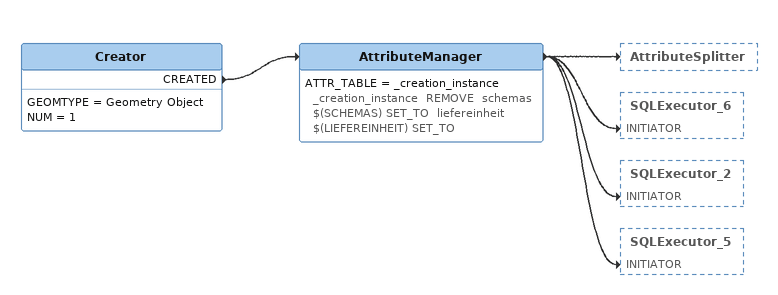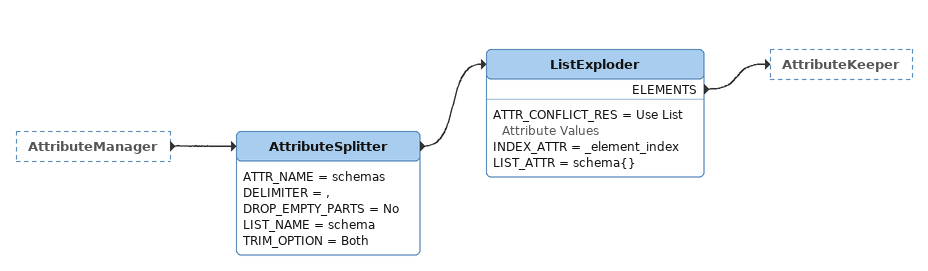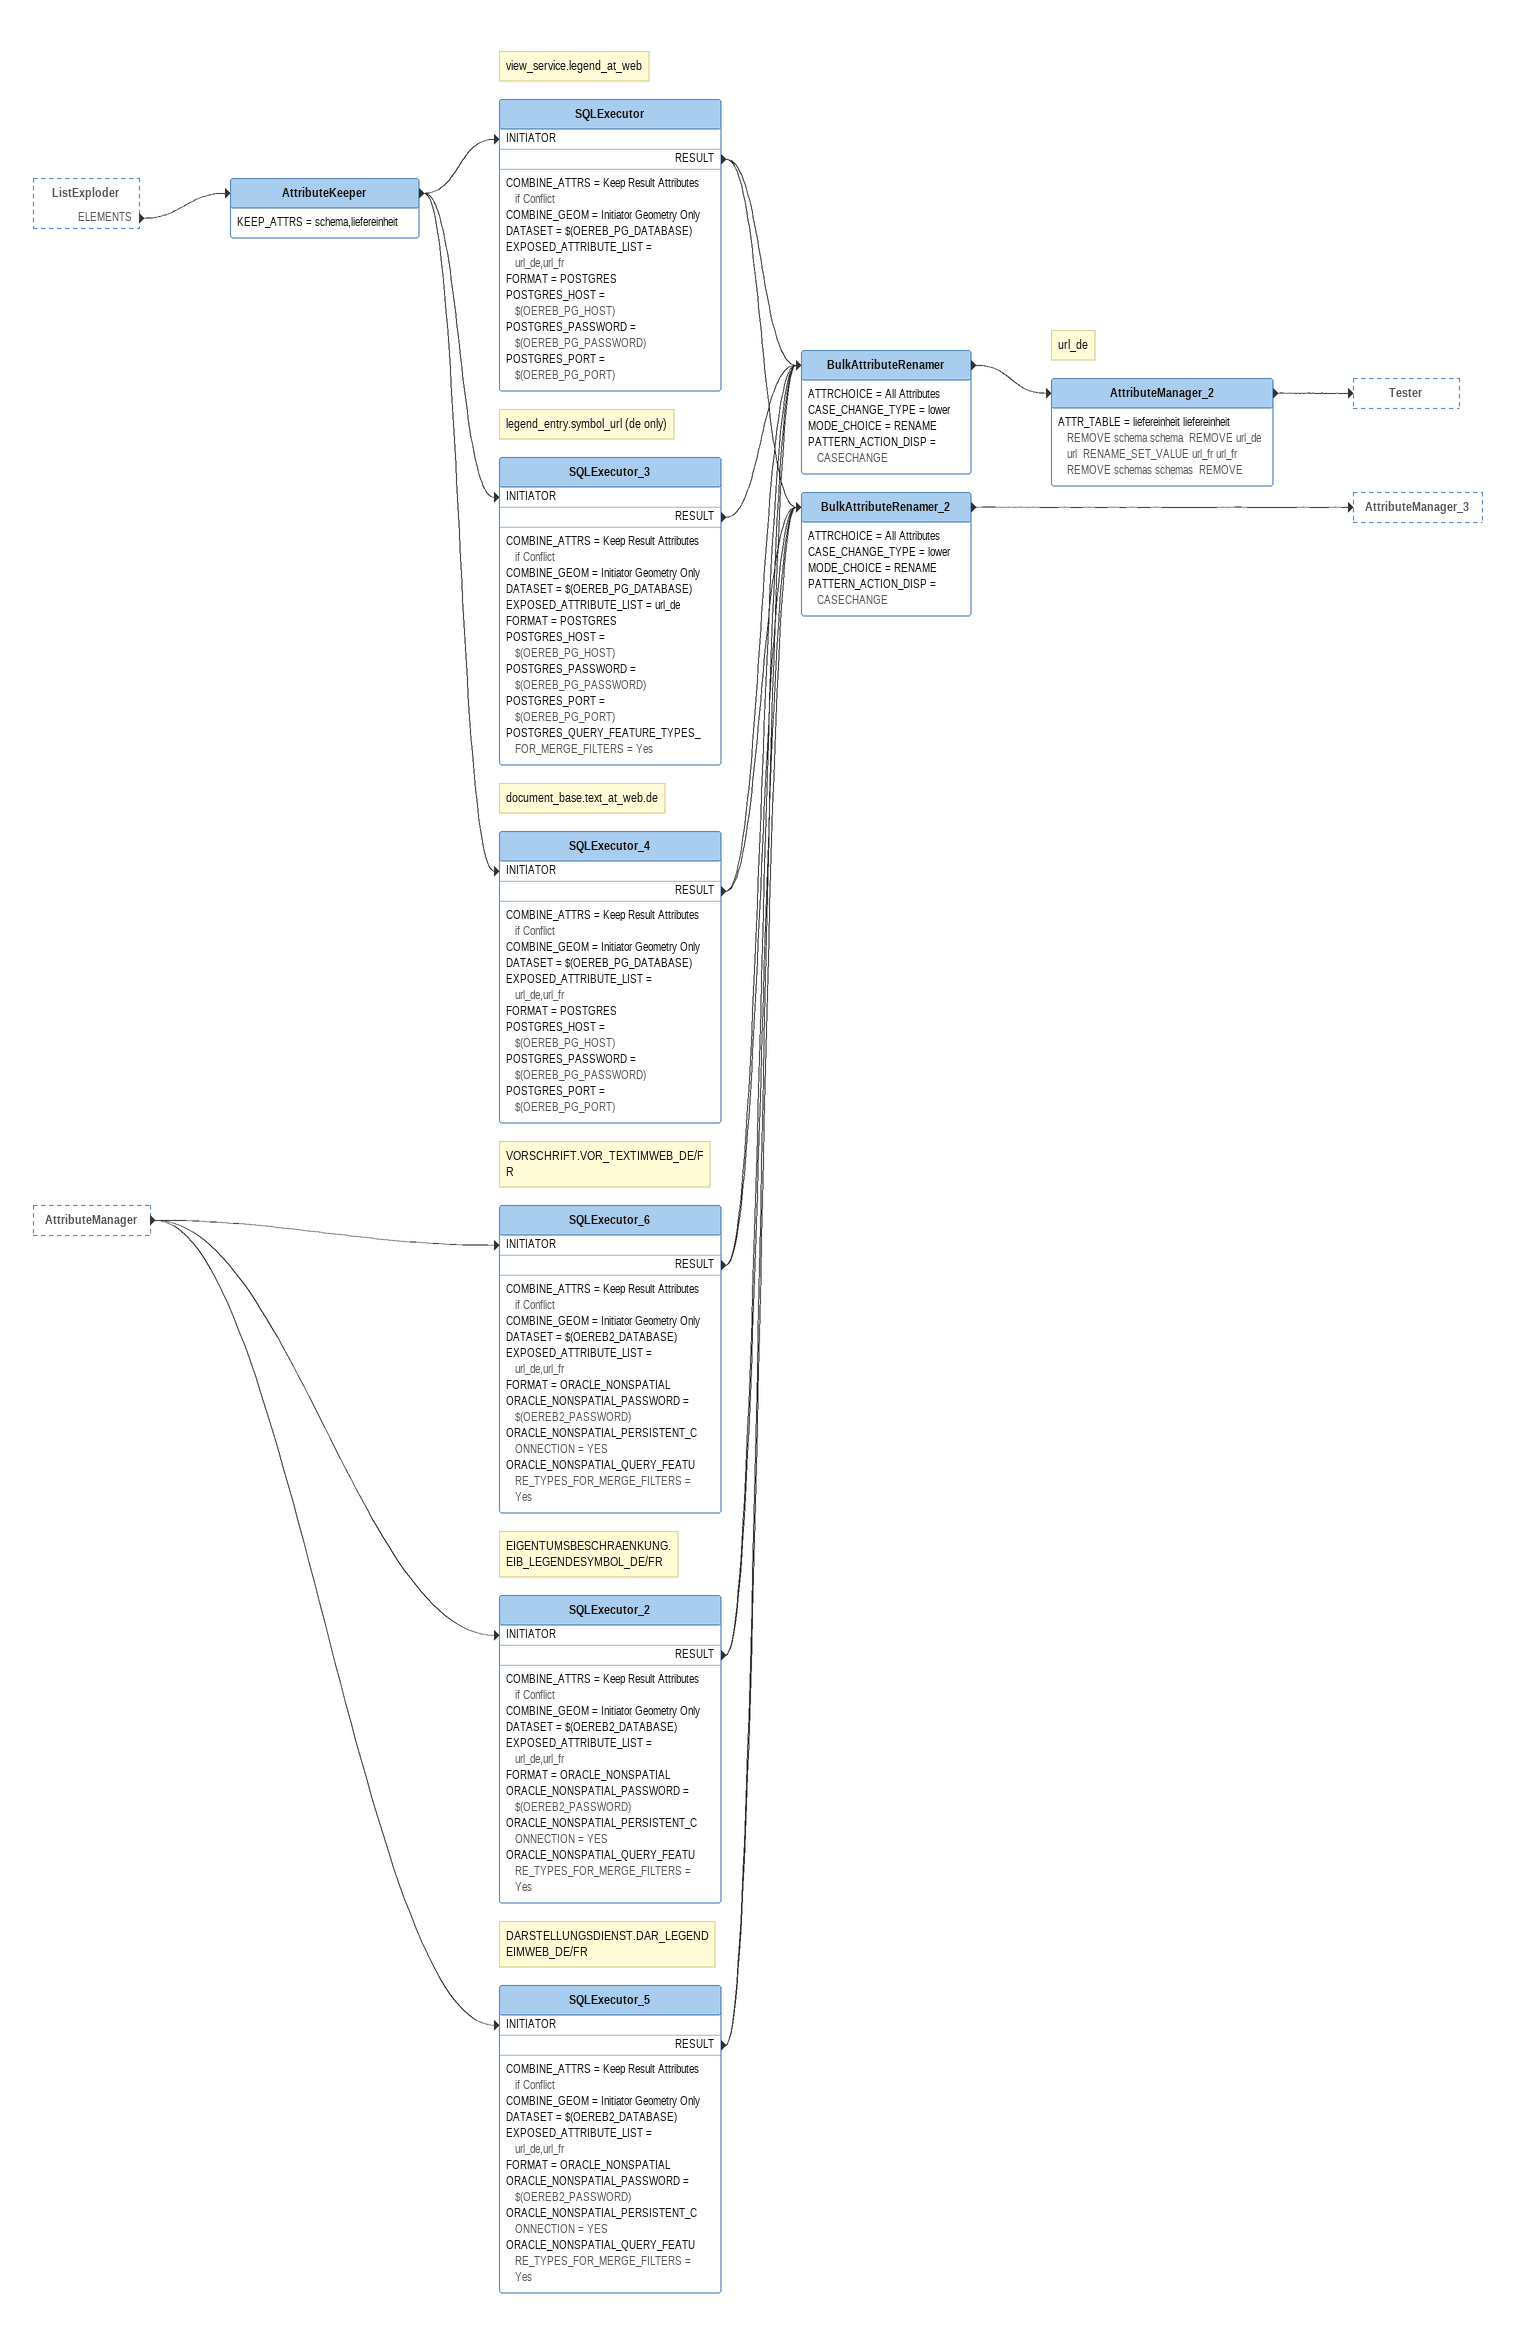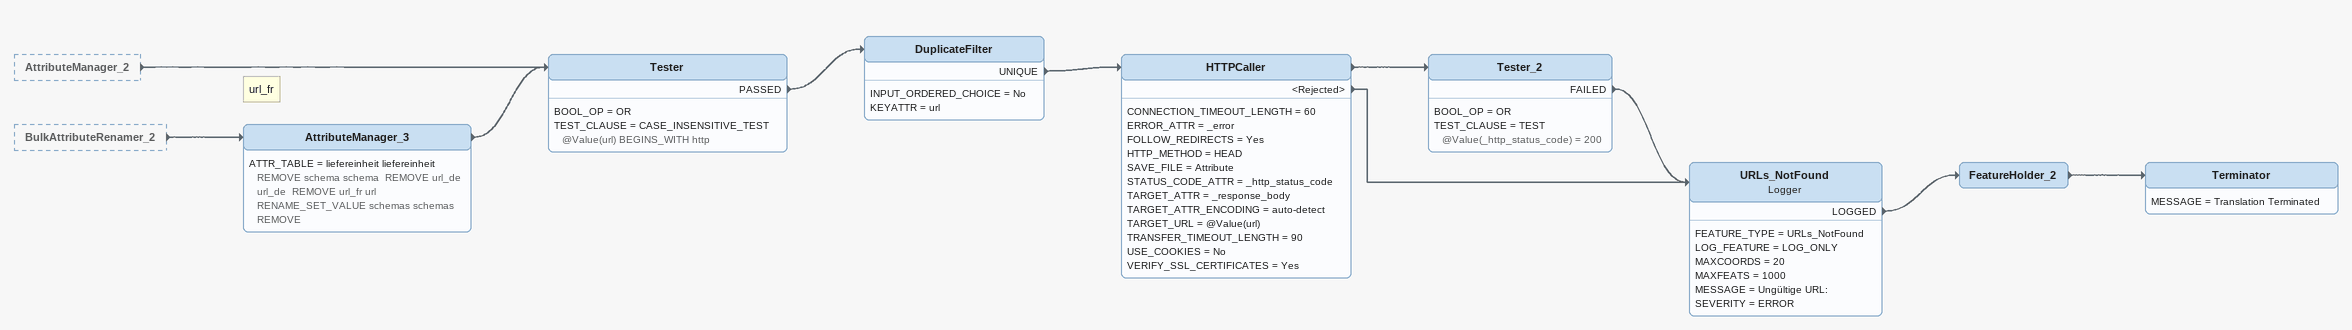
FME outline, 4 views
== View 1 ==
Creator
    GEOMTYPE = Geometry Object
    NUM = 1
    CREATED -> AttributeManager
AttributeManager
    ATTR_TABLE = _creation_instance _creation_instance  REMOVE  schemas $(SCHEMAS) SET_TO  liefereinheit $(LIEFEREINHEIT) SET_TO
    -> AttributeSplitter
    -> SQLExecutor_6 [INITIATOR]
    -> SQLExecutor_2 [INITIATOR]
    -> SQLExecutor_5 [INITIATOR]

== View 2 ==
AttributeManager [outside]
    -> AttributeSplitter
AttributeSplitter
    ATTR_NAME = schemas
    DELIMITER = ,
    DROP_EMPTY_PARTS = No
    LIST_NAME = schema
    TRIM_OPTION = Both
    -> ListExploder
ListExploder
    ATTR_CONFLICT_RES = Use List Attribute Values
    INDEX_ATTR = _element_index
    LIST_ATTR = schema{}
    ELEMENTS -> AttributeKeeper

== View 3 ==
ListExploder [outside]
    ELEMENTS -> AttributeKeeper
AttributeManager [outside]
    -> SQLExecutor_6 [INITIATOR]
    -> SQLExecutor_2 [INITIATOR]
    -> SQLExecutor_5 [INITIATOR]
AttributeKeeper
    KEEP_ATTRS = schema,liefereinheit
    -> SQLExecutor [INITIATOR]
    -> SQLExecutor_3 [INITIATOR]
    -> SQLExecutor_4 [INITIATOR]
Note: view_service.legend_at_web
SQLExecutor
    COMBINE_ATTRS = Keep Result Attributes if Conflict
    COMBINE_GEOM = Initiator Geometry Only
    DATASET = $(OEREB_PG_DATABASE)
    EXPOSED_ATTRIBUTE_LIST = url_de,url_fr
    FORMAT = POSTGRES
    POSTGRES_HOST = $(OEREB_PG_HOST)
    POSTGRES_PASSWORD = $(OEREB_PG_PASSWORD)
    POSTGRES_PORT = $(OEREB_PG_PORT)
    RESULT -> BulkAttributeRenamer
    RESULT -> BulkAttributeRenamer_2
Note: legend_entry.symbol_url (de only)
SQLExecutor_3
    COMBINE_ATTRS = Keep Result Attributes if Conflict
    COMBINE_GEOM = Initiator Geometry Only
    DATASET = $(OEREB_PG_DATABASE)
    EXPOSED_ATTRIBUTE_LIST = url_de
    FORMAT = POSTGRES
    POSTGRES_HOST = $(OEREB_PG_HOST)
    POSTGRES_PASSWORD = $(OEREB_PG_PASSWORD)
    POSTGRES_PORT = $(OEREB_PG_PORT)
    POSTGRES_QUERY_FEATURE_TYPES_FOR_MERGE_FILTERS = Yes
    RESULT -> BulkAttributeRenamer
Note: document_base.text_at_web.de
SQLExecutor_4
    COMBINE_ATTRS = Keep Result Attributes if Conflict
    COMBINE_GEOM = Initiator Geometry Only
    DATASET = $(OEREB_PG_DATABASE)
    EXPOSED_ATTRIBUTE_LIST = url_de,url_fr
    FORMAT = POSTGRES
    POSTGRES_HOST = $(OEREB_PG_HOST)
    POSTGRES_PASSWORD = $(OEREB_PG_PASSWORD)
    POSTGRES_PORT = $(OEREB_PG_PORT)
    RESULT -> BulkAttributeRenamer
    RESULT -> BulkAttributeRenamer_2
Note: VORSCHRIFT.VOR_TEXTIMWEB_DE/FR
SQLExecutor_6
    COMBINE_ATTRS = Keep Result Attributes if Conflict
    COMBINE_GEOM = Initiator Geometry Only
    DATASET = $(OEREB2_DATABASE)
    EXPOSED_ATTRIBUTE_LIST = url_de,url_fr
    FORMAT = ORACLE_NONSPATIAL
    ORACLE_NONSPATIAL_PASSWORD = $(OEREB2_PASSWORD)
    ORACLE_NONSPATIAL_PERSISTENT_CONNECTION = YES
    ORACLE_NONSPATIAL_QUERY_FEATURE_TYPES_FOR_MERGE_FILTERS = Yes
    RESULT -> BulkAttributeRenamer
    RESULT -> BulkAttributeRenamer_2
Note: EIGENTUMSBESCHRAENKUNG. / EIB_LEGENDESYMBOL_DE/FR
SQLExecutor_2
    COMBINE_ATTRS = Keep Result Attributes if Conflict
    COMBINE_GEOM = Initiator Geometry Only
    DATASET = $(OEREB2_DATABASE)
    EXPOSED_ATTRIBUTE_LIST = url_de,url_fr
    FORMAT = ORACLE_NONSPATIAL
    ORACLE_NONSPATIAL_PASSWORD = $(OEREB2_PASSWORD)
    ORACLE_NONSPATIAL_PERSISTENT_CONNECTION = YES
    ORACLE_NONSPATIAL_QUERY_FEATURE_TYPES_FOR_MERGE_FILTERS = Yes
    RESULT -> BulkAttributeRenamer
    RESULT -> BulkAttributeRenamer_2
Note: DARSTELLUNGSDIENST.DAR_LEGENDEIMWEB_DE/FR
SQLExecutor_5
    COMBINE_ATTRS = Keep Result Attributes if Conflict
    COMBINE_GEOM = Initiator Geometry Only
    DATASET = $(OEREB2_DATABASE)
    EXPOSED_ATTRIBUTE_LIST = url_de,url_fr
    FORMAT = ORACLE_NONSPATIAL
    ORACLE_NONSPATIAL_PASSWORD = $(OEREB2_PASSWORD)
    ORACLE_NONSPATIAL_PERSISTENT_CONNECTION = YES
    ORACLE_NONSPATIAL_QUERY_FEATURE_TYPES_FOR_MERGE_FILTERS = Yes
    RESULT -> BulkAttributeRenamer
    RESULT -> BulkAttributeRenamer_2
BulkAttributeRenamer
    ATTRCHOICE = All Attributes
    CASE_CHANGE_TYPE = lower
    MODE_CHOICE = RENAME
    PATTERN_ACTION_DISP = CASECHANGE
    -> AttributeManager_2
Note: url_de
AttributeManager_2
    ATTR_TABLE = liefereinheit liefereinheit  REMOVE schema schema  REMOVE url_de url  RENAME_SET_VALUE url_fr url_fr  REMOVE schemas schemas  REMOVE
    -> Tester
BulkAttributeRenamer_2
    ATTRCHOICE = All Attributes
    CASE_CHANGE_TYPE = lower
    MODE_CHOICE = RENAME
    PATTERN_ACTION_DISP = CASECHANGE
    -> AttributeManager_3

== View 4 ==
AttributeManager_2 [outside]
    -> Tester
BulkAttributeRenamer_2 [outside]
    -> AttributeManager_3
Note: url_fr
AttributeManager_3
    ATTR_TABLE = liefereinheit liefereinheit  REMOVE schema schema  REMOVE url_de url_de  REMOVE url_fr url  RENAME_SET_VALUE schemas schemas  REMOVE
    -> Tester
Tester
    BOOL_OP = OR
    TEST_CLAUSE = CASE_INSENSITIVE_TEST @Value(url) BEGINS_WITH http
    PASSED -> DuplicateFilter
DuplicateFilter
    INPUT_ORDERED_CHOICE = No
    KEYATTR = url
    UNIQUE -> HTTPCaller
HTTPCaller
    CONNECTION_TIMEOUT_LENGTH = 60
    ERROR_ATTR = _error
    FOLLOW_REDIRECTS = Yes
    HTTP_METHOD = HEAD
    SAVE_FILE = Attribute
    STATUS_CODE_ATTR = _http_status_code
    TARGET_ATTR = _response_body
    TARGET_ATTR_ENCODING = auto-detect
    TARGET_URL = @Value(url)
    TRANSFER_TIMEOUT_LENGTH = 90
    USE_COOKIES = No
    VERIFY_SSL_CERTIFICATES = Yes
    -> Tester_2
    <Rejected> -> URLs_NotFound
Tester_2
    BOOL_OP = OR
    TEST_CLAUSE = TEST @Value(_http_status_code) = 200
    FAILED -> URLs_NotFound
URLs_NotFound: Logger
    FEATURE_TYPE = URLs_NotFound
    LOG_FEATURE = LOG_ONLY
    MAXCOORDS = 20
    MAXFEATS = 1000
    MESSAGE = Ungültige URL:
    SEVERITY = ERROR
    LOGGED -> FeatureHolder_2
FeatureHolder_2
    -> Terminator
Terminator
    MESSAGE = Translation Terminated
